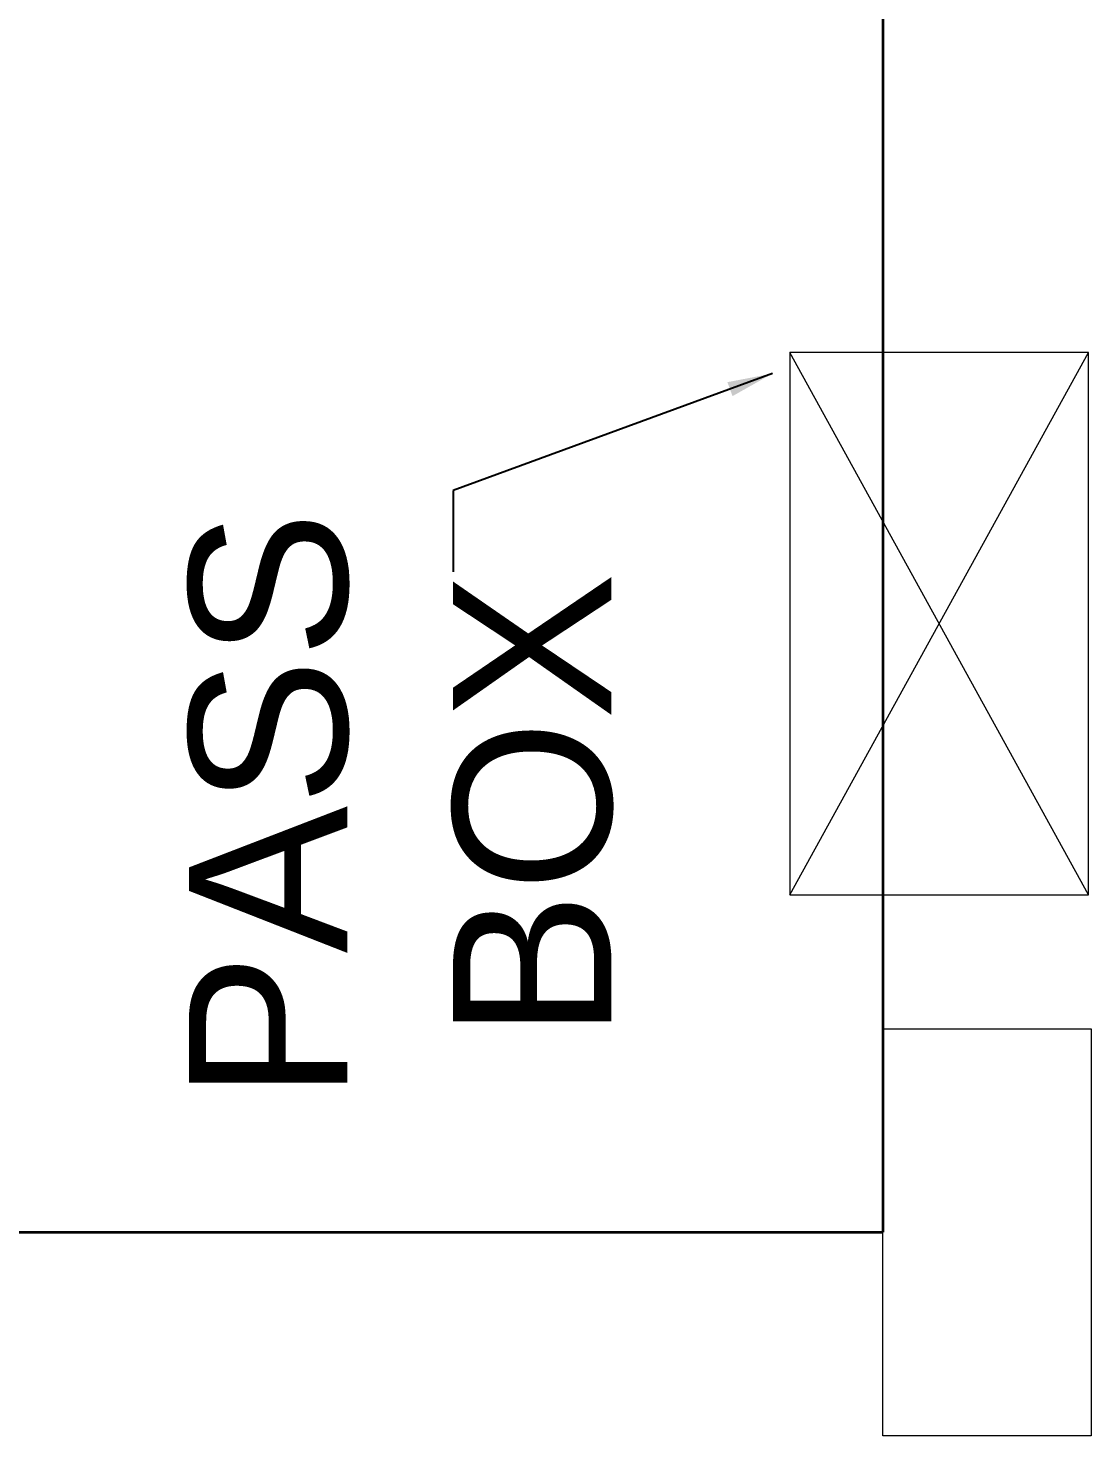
# Model space of a CAD drawing. Extents: x 2733443 to 3206532, y -1516114 to -1264405.
# Drawn here: x 2994169 to 2995342, y -1502158 to -1500602 of the extents above; entities that cross this region are included whole.
import ezdxf

# ---------------------------------------------------------------- set-up
doc = ezdxf.new("R2010")
doc.units = 0
doc.header["$MEASUREMENT"] = 0
doc.linetypes.add('1', pattern=[0, 0, 0])
doc.layers.get('0').update_dxf_attribs({"color": 250, "linetype": '1'})
for name, color, linetype, lineweight in [('Column', 162, 'Continuous', 13), ('WALL', 7, '1', 35), ('WIN', 151, 'Continuous', 9)]:
    doc.layers.add(name, color=color, linetype=linetype, lineweight=lineweight)
doc.layers.add('TEXT', color=5, linetype='1')
doc.styles.add('ARIAL', font='arial.ttf')
doc.dimstyles.new('TEXT', dxfattribs={"dimscale": 0, "dimtxt": 500, "dimasz": 100, "dimexe": 75, "dimexo": 100, "dimgap": 50, "dimtad": 0, "dimdec": 0, "dimzin": 0, "dimdsep": 46, "dimtxsty": 'ARIAL', "dimblk": 'OBLIQUE', "dimcen": 0.09, "dimdle": 100, "dimclrd": 256, "dimclre": 256, "dimclrt": 6, "dimadec": 0, "dimazin": 0, "dimtfac": 1, "dimtdec": 0, "dimtofl": 0, "dimtmove": 2, "dimatfit": 3, "dimfxl": 1, "dimfrac": 2, "dimtolj": 1, "dimtzin": 0, "dimarcsym": 0})

# ---------------------------------------------------------------- blocks, each defined once
blk = doc.blocks.new('_Oblique')
at = {"color": 0, "linetype": 'ByBlock', "lineweight": -2}
blk.add_line((-0.5, -0.5), (0.5, 0.5), dxfattribs=at)

msp = doc.modelspace()

# ---------------------------------------------------------------- linework, layer by layer
at = {"layer": 'Column'}
msp.add_lwpolyline([(2995113.265, -1501708.4359), (2995343.265, -1501708.4359), (2995343.265, -1502158.4359), (2995113.265, -1502158.4359)], close=True, dxfattribs=at)
at = {"layer": 'WALL'}
for p in [(2995113.265, -1498483.4359), (2990673.3491, -1501933.4359)]:
    msp.add_line(p, (2995113.265, -1501933.4359), dxfattribs=at)
at = {"layer": 'WIN', "color": 8, "linetype": 'Continuous'}
for p, q in [((2995340.3062, -1501560.2357), (2995010.3062, -1500961.0526)), ((2995010.3062, -1501560.2357), (2995340.3062, -1500961.0526))]:
    msp.add_line(p, q, dxfattribs=at)
at = {"layer": 'WIN', "linetype": 'Continuous'}
msp.add_lwpolyline([(2995010.3062, -1501560.2357), (2995340.3062, -1501560.2357), (2995340.3062, -1500961.0526), (2995010.3062, -1500961.0526)], close=True, dxfattribs=at)

# ---------------------------------------------------------------- texts
at = {"layer": 'TEXT', "linetype": 'Continuous', "insert": (2994581.1624, -1501462.0481, -101230.7692), "char_height": 175, "width": 1149.249659, "attachment_point": 5, "rotation": 90, "style": 'ARIAL'}
msp.add_mtext('PASS BOX', dxfattribs=at)

# ---------------------------------------------------------------- leaders
at = {"layer": 'WIN', "color": 8, "linetype": 'Continuous'}
msp.add_leader([(2994991.2665, -1500984.173, -101230.7692), (2994638.4059, -1501113.578, -101230.7692), (2994638.4059, -1501203.2989, -101230.7692)], dimstyle='TEXT', override={"dimscale": 1, "dimtxt": 200, "dimasz": 50, "dimfxl": 0.18}, dxfattribs=at)

doc.saveas('drawing.dxf')
